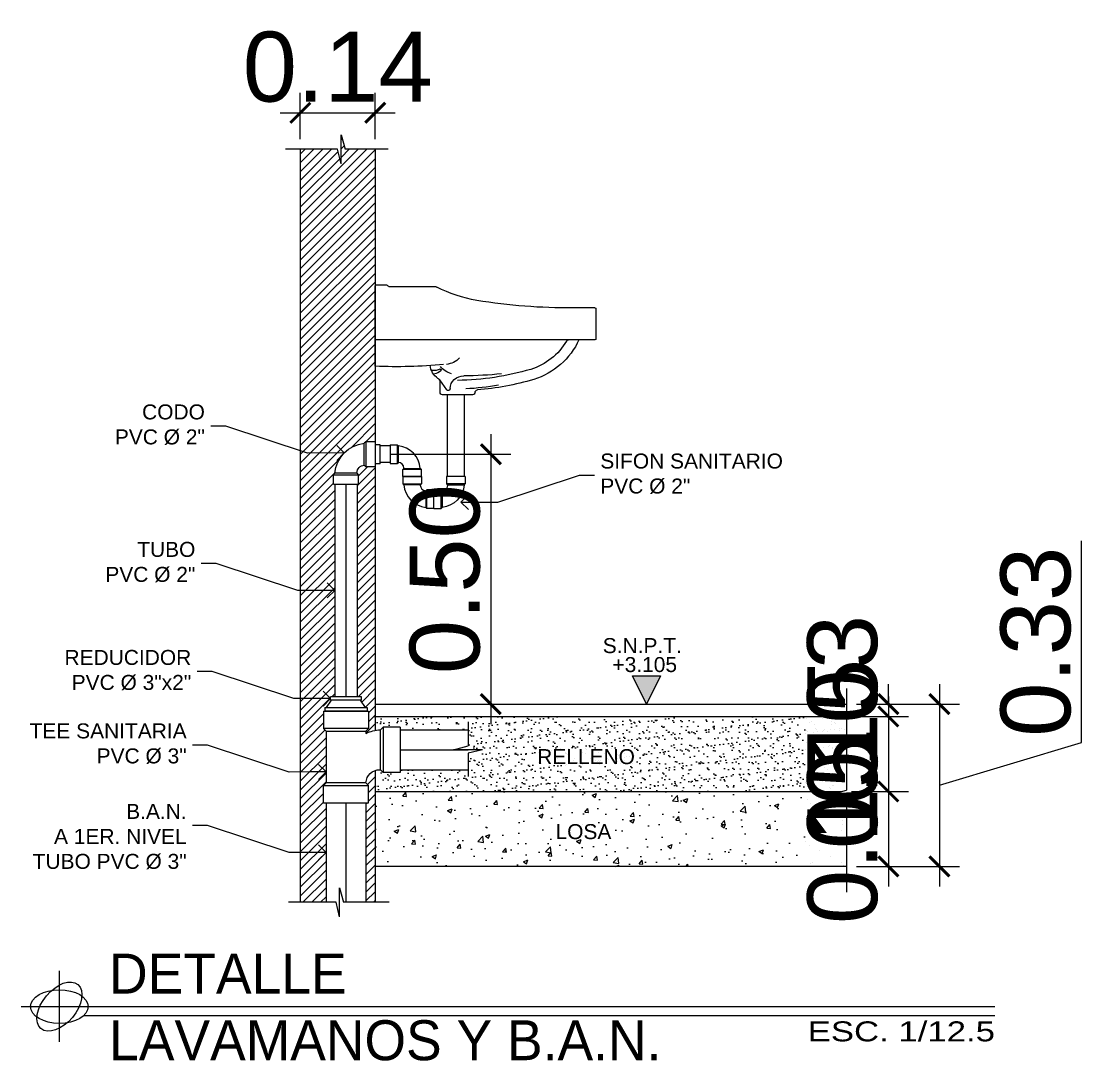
# Model space of a CAD drawing. Header units: inches. Extents: x -370 to 18, y -197 to 199.
# Drawn here: x -241.882 to -239.759, y -74.789 to -72.708 of the extents above; entities that cross this region are included whole.
import ezdxf

# ---------------------------------------------------------------- set-up
doc = ezdxf.new("R2010")
doc.units = ezdxf.units.IN
doc.header["$MEASUREMENT"] = 0
doc.header["$PDMODE"] = 34
doc.header["$PDSIZE"] = 0.2
doc.layers.add('A00-Titulo', color=1, linetype='Continuous')
doc.layers.add('DRENAJE', color=1, linetype='Continuous')
doc.styles.add('ARIAL', font='arial.ttf', dxfattribs={"height": 0.14})
doc.styles.add('Txt-01', font='ERASBD.TTF')
doc.styles.add('Txt-02', font='ERASLGHT.TTF')
doc.dimstyles.new('Copy of E100D', dxfattribs={"dimtxt": 0.03, "dimasz": 0.03, "dimexe": 0.05, "dimexo": 0.02, "dimgap": 0, "dimtad": 0, "dimzin": 0, "dimdsep": 46, "dimtxsty": 'ARIAL', "dimblk": 'ARCHTICK', "dimcen": 0.1, "dimclrd": 1, "dimclre": 1, "dimclrt": 2, "dimaunit": 1, "dimadec": 5, "dimazin": 0, "dimtfac": 1, "dimtix": 1, "dimtmove": 1, "dimatfit": 3, "dimldrblk": 'OPEN90', "dimfxl": 0.25, "dimtvp": 1, "dimtolj": 1, "dimtzin": 0, "dimarcsym": 0})
doc.dimstyles.new('COTA-20', dxfattribs={"dimscale": 0.02, "dimtxt": 1, "dimasz": 2, "dimexe": 2, "dimexo": 1, "dimgap": 1, "dimtad": 1, "dimzin": 1, "dimdsep": 46, "dimtxsty": 'ARIAL', "dimblk": 'ARCHTICK', "dimcen": 2, "dimdle": 2, "dimclrd": 2, "dimclre": 1, "dimclrt": 2, "dimaunit": 1, "dimadec": 0, "dimazin": 0, "dimtfac": 1, "dimtofl": 0, "dimtmove": 1, "dimatfit": 3, "dimfxl": 1, "dimtvp": 1, "dimtolj": 1, "dimtzin": 1, "dimarcsym": 0})
pattern_1 = [(45, (-238.891835, -85.356308), (-0.008838835, 0.008838835), [])]

# ---------------------------------------------------------------- blocks, each defined once
blk = doc.blocks.new('Lav_EmbajadorE')
at = {"color": 2, "linetype": 'Continuous', "ltscale": 20}
for p, q in [((-0.0771, 0.8356), (-0.1675, 0.8356)), ((-0.0525, 0.8386), (-0.0725, 0.8386)), ((-0.05, 0.6756), (-0.05, 0.8361)), ((-0.492, 0.7906), (-0.492, 0.7306)), ((-0.49, 0.7926), (-0.446, 0.7926)), ((-0.49, 0.7286), (-0.05, 0.7286)), ((-0.18, 0.6236), (-0.18, 0.643)), ((-0.245, 0.6186), (-0.185, 0.6186))]:
    blk.add_line(p, q, dxfattribs=at)
at = {"color": 1, "linetype": 'Continuous', "ltscale": 20}
blk.add_line((-0.1785, 0.6482), (-0.1928, 0.6286), dxfattribs=at)
at = {"color": 2, "linetype": 'Continuous', "ltscale": 20}
blk.add_lwpolyline([(-0.458, 0.7286, 0.211357), (-0.3675, 0.6492, 0.050869), (-0.2545, 0.6282, 0.038888)], format="xyb", dxfattribs=at)
for centre, radius, start, end in [((-0.3022, 1.0862), 0.2831, 279.8957, 297.1117), ((-0.1675, 0.8231), 0.0125, 90, 117.1117), ((-0.0771, 0.8381), 0.0025, 270, 336.4218), ((-0.0725, 0.8361), 0.0025, 90, 156.4218), ((-0.0525, 0.8361), 0.0025, 0, 90), ((-0.4363, 1.9297), 1.1372, 269.5104, 279.246), ((-0.49, 0.7906), 0.002, 90, 180), ((-0.49, 0.7306), 0.002, 180, 270), ((-0.4373, 0.7236), 0.005, 30.6286, 90), ((-0.3231, 0.7912), 0.1278, 210.6286, 252.5619), ((-0.1888, 0.721), 0.0417, 223.5597, 264.769), ((-0.2077, 1.1923), 0.545, 253.6269, 269.2289), ((-0.0925, 1.7038), 1.0291, 264.7313, 272.3674), ((-0.1803, 0.6679), 0.002, 64.9783, 233.4857), ((-0.1649, 0.6869), 0.0264, 231.123, 262.2077), ((-0.1664, 0.6978), 0.031, 244.9783, 273.8538), ((-0.1974, 0.682), 0.0377, 305.1361, 353.4541), ((-0.17, 0.643), 0.01, 125.1361, 180), ((-0.255, 0.6232), 0.005, 2.2998, 84.6763), ((-0.245, 0.6236), 0.005, 182.2998, 270), ((-0.185, 0.6236), 0.005, 270, 0)]:
    blk.add_arc(centre, radius, start, end, dxfattribs=at)
at = {"color": 1, "linetype": 'Continuous', "ltscale": 20}
for centre, radius, start, end in [((-0.2189, 1.5361), 0.8798, 264.5076, 269.4432), ((-0.2133, 0.7004), 0.0412, 285.0995, 322.6877), ((-0.199, 1.2251), 0.5957, 260.5438, 266.8706), ((-0.2264, 0.6299), 0.0264, 2.0752, 92.185), ((-0.1961, 0.631), 0.004, 182.0752, 323.8658)]:
    blk.add_arc(centre, radius, start, end, dxfattribs=at)
blk = doc.blocks.new('asd')
at = {"layer": 'DRENAJE', "color": 2}
for p, q in [((-0.0335, 0.0755), (-0.0335, 0.0255)), ((-0.0335, 0.0755), (-0.0145, 0.0755)), ((-0.0145, 0.0755), (-0.0115, 0.0726)), ((-0.0335, 0.0255), (-0.0145, 0.0255)), ((-0.0145, 0.0255), (-0.0115, 0.0285)), ((0, 0.0095), (0.0029, 0.0125)), ((0, -0.0095), (0, 0.0095)), ((0.0029, 0.0133), (0.0029, 0.0125)), ((0.05, 0.0095), (0.0471, 0.0125)), ((0.05, -0.0095), (0.05, 0.0095)), ((0.05, -0.0095), (0, -0.0095))]:
    blk.add_line(p, q, dxfattribs=at)
at = {"layer": 'DRENAJE', "color": 1}
for p, q in [((-0.0145, 0.0755), (-0.0145, 0.0255)), ((-0.0115, 0.0285), (-0.0115, 0.0726)), ((0.05, 0.0095), (0, 0.0095)), ((0.0029, 0.0125), (0.0471, 0.0125))]:
    blk.add_line(p, q, dxfattribs=at)
at = {"layer": 'DRENAJE', "color": 2}
for centre, radius, start, end in [((-0.0188, 0.0069), 0.0661, 4.9139, 83.6078), ((-0.0122, 0.0133), 0.0152, 359.7981, 87.1259)]:
    blk.add_arc(centre, radius, start, end, dxfattribs=at)
blk = doc.blocks.new('_ArchTick')
at = {"color": 0, "linetype": 'ByBlock', "const_width": 0.15}
blk.add_lwpolyline([(-0.5, -0.5), (0.5, 0.5)], dxfattribs=at)
blk = doc.blocks.new('*D669')
at = {"color": 2, "lineweight": -2, "transparency": 16777216}
blk.add_line((-240.9419, -73.5346), (-240.9419, -74.1146), dxfattribs=at)
at = {"color": 1, "lineweight": -2, "transparency": 16777216}
for p, q in [((-241.1433, -73.5746), (-240.9019, -73.5746)), ((-240.9711, -74.0746), (-240.9019, -74.0746))]:
    blk.add_line(p, q, dxfattribs=at)
at = {"layer": 'DEFPOINTS', "color": 0, "transparency": 16777216}
for p in [(-241.1633, -73.5746), (-240.9911, -74.0746), (-240.9419, -74.0746)]:
    blk.add_point(p, dxfattribs=at)
at = {"color": 2, "lineweight": -2, "transparency": 16777216, "xscale": 0.04, "yscale": 0.04, "zscale": 0.04}
for p, rotation in [((-240.9419, -73.5746), 90), ((-240.9419, -74.0746), 270)]:
    blk.add_blockref('_ArchTick', p, dxfattribs=dict(at, rotation=rotation))
at = {"color": 2, "transparency": 16777216, "insert": (-241.0334, -73.8246), "char_height": 0.14, "attachment_point": 5, "rotation": 90, "style": 'ARIAL'}
blk.add_mtext('\\A1;0.50', dxfattribs=at)
blk = doc.blocks.new('R3A2DP')
at = {"color": 2}
for p, q in [((-0.0433, 0.008), (-0.0317, 0.024)), ((0.034, 0.032), (-0.034, 0.032)), ((0.034, 0.024), (-0.034, 0.024)), ((0.0433, 0.008), (0.0317, 0.024)), ((-0.0467, 0.008), (0.0467, 0.008))]:
    blk.add_line(p, q, dxfattribs=at)
at = {"layer": 'DRENAJE', "color": 2}
for p, q in [((-0.034, 0.024), (-0.034, 0.032)), ((0.034, 0.024), (0.034, 0.032)), ((-0.0467, 0.008), (-0.0467, 0)), ((0.0467, 0), (-0.0467, 0)), ((0.0467, 0.008), (0.0467, 0))]:
    blk.add_line(p, q, dxfattribs=at)
blk = doc.blocks.new('3003tedap')
at = {"layer": 'DRENAJE', "color": 2}
for p, q in [((0.05, 0.0851), (-0.05, 0.0851)), ((-0.05, 0.0851), (-0.05, 0.0471)), ((0.05, 0.0851), (0.05, 0.0471)), ((-0.12, 0.05), (-0.12, -0.05)), ((-0.12, 0.05), (-0.082, 0.05)), ((-0.082, 0.05), (-0.076, 0.0441)), ((-0.05, 0.0471), (-0.0441, 0.041)), ((0.05, 0.0471), (0.0441, 0.041)), ((-0.0441, 0.041), (-0.0441, 0.036)), ((0.0441, 0.041), (0.0441, -0.0729)), ((-0.082, -0.05), (-0.076, -0.0441)), ((-0.0745, -0.0441), (-0.076, -0.0441)), ((-0.12, -0.05), (-0.082, -0.05)), ((-0.05, -0.079), (-0.0441, -0.0729)), ((-0.05, -0.1169), (-0.05, -0.079)), ((0.05, -0.079), (0.0441, -0.0729)), ((0.05, -0.1169), (0.05, -0.079)), ((0.05, -0.1169), (-0.05, -0.1169))]:
    blk.add_line(p, q, dxfattribs=at)
at = {"layer": 'DRENAJE', "color": 1}
for p, q in [((-0.082, 0.05), (-0.082, -0.05)), ((-0.05, 0.0471), (0.05, 0.0471)), ((-0.076, -0.0441), (-0.076, 0.0441)), ((0.0441, 0.041), (-0.0441, 0.041)), ((0.05, -0.079), (-0.05, -0.079)), ((-0.0441, -0.0729), (0.0441, -0.0729))]:
    blk.add_line(p, q, dxfattribs=at)
at = {"layer": 'DRENAJE', "color": 2}
for centre, radius, start, end in [((-0.0798, -0.0378), 0.082, 64.1694, 87.2854), ((-0.0744, -0.0744), 0.0303, 2.8741, 90.2019)]:
    blk.add_arc(centre, radius, start, end, dxfattribs=at)
blk = doc.blocks.new('_Open90')
at = {"color": 0, "linetype": 'ByBlock', "lineweight": -2}
for p, q in [((0, 0), (-1, 0)), ((-0.5, 0.5), (0, 0)), ((0, 0), (-0.5, -0.5))]:
    blk.add_line(p, q, dxfattribs=at)
blk = doc.blocks.new('*D670')
at = {"color": 2, "lineweight": -2, "transparency": 16777216}
blk.add_line((-240.146, -74.2096), (-240.146, -74.4396), dxfattribs=at)
at = {"color": 1, "lineweight": -2, "transparency": 16777216}
for p, q in [((-240.2196, -74.2496), (-240.106, -74.2496)), ((-240.2096, -74.3996), (-240.106, -74.3996))]:
    blk.add_line(p, q, dxfattribs=at)
at = {"layer": 'DEFPOINTS', "color": 0, "transparency": 16777216}
for p in [(-240.2396, -74.2496), (-240.2296, -74.3996), (-240.146, -74.3996)]:
    blk.add_point(p, dxfattribs=at)
at = {"color": 2, "lineweight": -2, "transparency": 16777216, "xscale": 0.04, "yscale": 0.04, "zscale": 0.04}
for p, rotation in [((-240.146, -74.2496), 90), ((-240.146, -74.3996), 270)]:
    blk.add_blockref('_ArchTick', p, dxfattribs=dict(at, rotation=rotation))
at = {"color": 2, "transparency": 16777216, "insert": (-240.2374, -74.3246), "char_height": 0.14, "attachment_point": 5, "rotation": 90, "style": 'ARIAL'}
blk.add_mtext('\\A1;0.15', dxfattribs=at)
blk = doc.blocks.new('*D671')
at = {"color": 2, "lineweight": -2, "transparency": 16777216}
for p, q in [((-239.7591, -74.1517), (-239.7591, -73.748)), ((-240.0437, -74.0346), (-240.0437, -74.4396)), ((-240.0437, -74.2371), (-239.7591, -74.1517))]:
    blk.add_line(p, q, dxfattribs=at)
at = {"color": 1, "lineweight": -2, "transparency": 16777216}
for p, q in [((-240.2096, -74.0746), (-240.0037, -74.0746)), ((-240.2096, -74.3996), (-240.0037, -74.3996))]:
    blk.add_line(p, q, dxfattribs=at)
at = {"layer": 'DEFPOINTS', "color": 0, "transparency": 16777216}
for p in [(-240.2296, -74.0746), (-240.2296, -74.3996), (-240.0437, -74.3996)]:
    blk.add_point(p, dxfattribs=at)
at = {"color": 2, "lineweight": -2, "transparency": 16777216, "xscale": 0.04, "yscale": 0.04, "zscale": 0.04}
for p, rotation in [((-240.0437, -74.0746), 90), ((-240.0437, -74.3996), 270)]:
    blk.add_blockref('_ArchTick', p, dxfattribs=dict(at, rotation=rotation))
at = {"color": 2, "transparency": 16777216, "insert": (-239.8506, -73.9499), "char_height": 0.14, "attachment_point": 5, "rotation": 90, "style": 'ARIAL'}
blk.add_mtext('\\A1;0.33', dxfattribs=at)
blk = doc.blocks.new('*D672')
at = {"color": 2, "lineweight": -2, "transparency": 16777216}
blk.add_line((-240.146, -74.0596), (-240.146, -74.2896), dxfattribs=at)
at = {"color": 1, "lineweight": -2, "transparency": 16777216}
for p, q in [((-240.2096, -74.0996), (-240.106, -74.0996)), ((-240.2196, -74.2496), (-240.106, -74.2496))]:
    blk.add_line(p, q, dxfattribs=at)
at = {"layer": 'DEFPOINTS', "color": 0, "transparency": 16777216}
for p in [(-240.2296, -74.0996), (-240.2396, -74.2496), (-240.146, -74.2496)]:
    blk.add_point(p, dxfattribs=at)
at = {"color": 2, "lineweight": -2, "transparency": 16777216, "xscale": 0.04, "yscale": 0.04, "zscale": 0.04}
for p, rotation in [((-240.146, -74.0996), 90), ((-240.146, -74.2496), 270)]:
    blk.add_blockref('_ArchTick', p, dxfattribs=dict(at, rotation=rotation))
at = {"color": 2, "transparency": 16777216, "insert": (-240.2374, -74.1746), "char_height": 0.14, "attachment_point": 5, "rotation": 90, "style": 'ARIAL'}
blk.add_mtext('\\A1;0.15', dxfattribs=at)
blk = doc.blocks.new('*D673')
at = {"color": 2, "lineweight": -2, "transparency": 16777216}
for p, q in [((-240.146, -74.0746), (-240.146, -74.0346)), ((-240.146, -74.0996), (-240.146, -74.1396))]:
    blk.add_line(p, q, dxfattribs=at)
at = {"color": 1, "lineweight": -2, "transparency": 16777216}
for p, q in [((-240.2096, -74.0746), (-240.106, -74.0746)), ((-240.2096, -74.0996), (-240.106, -74.0996))]:
    blk.add_line(p, q, dxfattribs=at)
at = {"layer": 'DEFPOINTS', "color": 0, "transparency": 16777216}
for p in [(-240.2296, -74.0746), (-240.2296, -74.0996), (-240.146, -74.0996)]:
    blk.add_point(p, dxfattribs=at)
at = {"color": 2, "lineweight": -2, "transparency": 16777216, "xscale": 0.04, "yscale": 0.04, "zscale": 0.04}
for p, rotation in [((-240.146, -74.0746), 270), ((-240.146, -74.0996), 90)]:
    blk.add_blockref('_ArchTick', p, dxfattribs=dict(at, rotation=rotation))
at = {"color": 2, "transparency": 16777216, "insert": (-240.2375, -74.0865), "char_height": 0.14, "attachment_point": 5, "rotation": 90, "style": 'ARIAL'}
blk.add_mtext('\\A1;0.03', dxfattribs=at)
blk = doc.blocks.new('*D674')
at = {"color": 1, "lineweight": -2, "transparency": 16777216}
for p, q in [((-241.3233, -72.9442), (-241.3233, -72.8513)), ((-241.1733, -72.9442), (-241.1733, -72.8513))]:
    blk.add_line(p, q, dxfattribs=at)
at = {"color": 2, "lineweight": -2, "transparency": 16777216}
blk.add_line((-241.3633, -72.8913), (-241.1333, -72.8913), dxfattribs=at)
at = {"layer": 'DEFPOINTS', "color": 0, "transparency": 16777216}
for p in [(-241.1733, -72.8913), (-241.3233, -72.9642), (-241.1733, -72.9642)]:
    blk.add_point(p, dxfattribs=at)
at = {"color": 2, "lineweight": -2, "transparency": 16777216, "xscale": 0.04, "yscale": 0.04, "zscale": 0.04, "rotation": 180}
blk.add_blockref('_ArchTick', (-241.3233, -72.8913), dxfattribs=at)
at = {"color": 2, "lineweight": -2, "transparency": 16777216, "xscale": 0.04, "yscale": 0.04, "zscale": 0.04}
blk.add_blockref('_ArchTick', (-241.1733, -72.8913), dxfattribs=at)
at = {"color": 2, "transparency": 16777216, "insert": (-241.2483, -72.7998), "char_height": 0.14, "attachment_point": 5, "style": 'ARIAL'}
blk.add_mtext('\\A1;0.14', dxfattribs=at)

msp = doc.modelspace()

# ---------------------------------------------------------------- hatches: boundary and pattern name
h = msp.add_hatch()
h.set_pattern_fill('_USER', color=16, scale=0.0125, angle=45, style=0, pattern_type=0)
h.set_pattern_definition(pattern_1)
h.paths.add_polyline_path([(-241.17335, -72.96421), (-241.23372, -72.96421), (-241.24179, -72.93512), (-241.24179, -72.99329), (-241.24877, -72.96421), (-241.32335, -72.96421), (-241.32335, -74.4712), (-241.27182, -74.4712), (-241.27182, -74.27201), (-241.27715, -74.27201), (-241.27715, -74.23759), (-241.27182, -74.23208), (-241.27182, -74.12879), (-241.27715, -74.12328), (-241.27715, -74.08886), (-241.27413, -74.08886), (-241.27413, -74.08161), (-241.2711, -74.08161), (-241.26059, -74.0671), (-241.26264, -74.0671), (-241.26264, -74.05985), (-241.2544, -74.05985), (-241.2544, -73.63457), (-241.25682, -73.63457), (-241.25682, -73.61559), (-241.25387, -73.61255, -0.35753), (-241.19537, -73.55251), (-241.19232, -73.54957), (-241.17335, -73.54957)])
h = msp.add_hatch()
h.set_pattern_fill('_USER', color=16, scale=0.0125, angle=45, style=0, pattern_type=0)
h.set_pattern_definition(pattern_1)
h.paths.add_polyline_path([(-241.17335, -73.59957), (-241.19232, -73.59957), (-241.19537, -73.59663, 0.4152083), (-241.20974, -73.61257), (-241.20682, -73.61559), (-241.20682, -73.63457), (-241.20923, -73.63457), (-241.20923, -73.68057), (-241.20923, -74.05985), (-241.20099, -74.05985), (-241.20099, -74.0671), (-241.20304, -74.0671), (-241.19253, -74.08161), (-241.1895, -74.08161), (-241.1895, -74.08886), (-241.18648, -74.08886), (-241.18648, -74.12328), (-241.19182, -74.12879), (-241.19182, -74.13333, -0.0657123), (-241.17335, -74.12721)])
msp.add_hatch(color=1).paths.add_polyline_path([(-240.65853, -74.01832), (-240.60228, -74.01832), (-240.6304, -74.07457)])
h = msp.add_hatch()
h.set_pattern_fill('AR-SAND', color=10, scale=0.0005)
h.set_pattern_definition([(37.5, (-238.891835, -85.356308), (-0.000800016, 0.024470662), [0, -0.019304, 0, -0.02159, 0, -0.0206375]), (7.5, (-238.891835, -85.356308), (0.02247616, 0.035841255), [0, -0.010414, 0, -0.017399, 0, -0.0066675]), (327.5, (-238.907456, -85.356308), (0.03954962, 7.186e-05), [0, -0.00635, 0, -0.02286, 0, -0.029845]), (317.5, (-238.907456, -85.356308), (0.03817782, 0.01114647), [0, -0.003175, 0, -0.014986, 0, -0.017145])])
h.paths.add_polyline_path([(-241.17335, -74.09957), (-241.17335, -74.12721, -0.0352591), (-241.16295, -74.12598), (-241.15743, -74.12065), (-241.12302, -74.12065), (-241.12302, -74.12598), (-240.98752, -74.12598), (-240.98752, -74.15791), (-241.0166, -74.16598), (-240.95843, -74.16598), (-240.98752, -74.17296), (-240.98752, -74.20598), (-241.12302, -74.20598), (-241.12302, -74.21131), (-241.15743, -74.21131), (-241.16291, -74.20602, 0.0968245), (-241.17335, -74.20749), (-241.17335, -74.24957), (-240.23962, -74.24957), (-240.2296, -74.24678), (-240.2296, -74.09957)])
h.paths.add_polyline_path([(-240.85474, -74.21336), (-240.64884, -74.21336), (-240.64884, -74.14744), (-240.85474, -74.14744)], flags=24)
h = msp.add_hatch()
h.set_pattern_fill('_USER', color=16, scale=0.0125, angle=45, style=0, pattern_type=0)
h.set_pattern_definition(pattern_1)
h.paths.add_polyline_path([(-241.17335, -74.20749, 0.3060787), (-241.19182, -74.23208), (-241.18648, -74.23759), (-241.18648, -74.27201), (-241.19182, -74.27201), (-241.19182, -74.4712), (-241.17335, -74.4712)])
h = msp.add_hatch()
h.set_pattern_fill('AR-CONC', color=10, scale=0.0005)
h.set_pattern_definition([(50, (-238.891835, -85.35631), (0.09109233, -0.00796954), [0.009525, -0.104775]), (355, (-238.89184, -85.35631), (-0.0176217, 0.0955284), [0.00762, -0.0838203]), (100.45144, (-238.88424, -85.35697), (0.0734706, 0.0875589), [0.008095, -0.0890451]), (46.1842, (-238.89184, -85.33091), (0.1355395, -0.0210212), [0.0142875, -0.1571625]), (96.6356, (-238.88054, -85.33266), (0.118702, 0.123713), [0.0121425, -0.1335678]), (351.1842, (-238.89184, -85.33091), (0.118702, 0.123713), [0.01143, -0.1257299]), (21, (-238.879135, -85.33726), (0.0758072, -0.0511326), [0.009525, -0.104775]), (326, (-238.87914, -85.33726), (0.030901, 0.092094), [0.00762, -0.08382]), (71.45144, (-238.87282, -85.34152), (0.1067082, 0.0409614), [0.008095, -0.089045]), (37.5, (-238.891835, -85.356308), (0.0015443, 0.04227752), [0, -0.082804, 0, -0.08509, 0, -0.0841375]), (7.5, (-238.891835, -85.35631), (0.03340983, 0.05009029), [0, -0.048514, 0, -0.080899, 0, -0.0320675]), (327.5, (-238.920156, -85.356308), (0.0677953, -0.00286437), [0, -0.03175, 0, -0.09906, 0, -0.131445]), (317.5, (-238.932856, -85.35631), (0.0740646, 0.01271325), [0, -0.041275, 0, -0.065786, 0, -0.093345])])
h.paths.add_polyline_path([(-240.2296, -74.26184), (-240.20051, -74.25486), (-240.25868, -74.25486), (-240.23962, -74.24957), (-241.17335, -74.24957), (-241.17335, -74.39957), (-240.2296, -74.39957)])

# ---------------------------------------------------------------- linework, layer by layer
at = {"color": 2}
for p, q in [((-241.24179, -72.99329), (-241.24179, -72.93512)), ((-241.24179, -72.93512), (-241.23372, -72.96421)), ((-241.24877, -72.96421), (-241.35288, -72.96421)), ((-241.24179, -72.99329), (-241.24877, -72.96421)), ((-241.14736, -72.96421), (-241.23372, -72.96421)), ((-241.02891, -73.6194), (-241.02891, -73.45557)), ((-240.99471, -73.6194), (-240.99471, -73.45557)), ((-241.14337, -73.55801), (-241.16323, -73.55801)), ((-241.14337, -73.59098), (-241.16323, -73.59098)), ((-241.2544, -73.63457), (-241.2544, -74.05985)), ((-241.20923, -73.63457), (-241.20923, -73.68057)), ((-241.20923, -73.68057), (-241.20923, -74.05985)), ((-240.2296, -74.04315), (-240.2296, -74.24678)), ((-240.98752, -74.11044), (-240.98752, -74.15791)), ((-241.12302, -74.12598), (-240.98752, -74.12598)), ((-241.0166, -74.16598), (-240.98752, -74.15791)), ((-240.95843, -74.16598), (-241.0166, -74.16598)), ((-240.95843, -74.16598), (-240.98752, -74.17296)), ((-240.98752, -74.17296), (-240.98752, -74.21933)), ((-241.12302, -74.20598), (-240.98752, -74.20598)), ((-240.25868, -74.25486), (-240.2296, -74.24678)), ((-240.20051, -74.25486), (-240.25868, -74.25486)), ((-240.20051, -74.25486), (-240.2296, -74.26184)), ((-240.2296, -74.26184), (-240.2296, -74.45086)), ((-241.27182, -74.27201), (-241.27182, -74.4712)), ((-241.19182, -74.27201), (-241.19182, -74.4712)), ((-241.24473, -74.50028), (-241.24473, -74.44212)), ((-241.24473, -74.44212), (-241.23666, -74.4712)), ((-241.25172, -74.4712), (-241.34683, -74.4712)), ((-241.24473, -74.50028), (-241.25172, -74.4712)), ((-241.14559, -74.4712), (-241.23666, -74.4712))]:
    msp.add_line(p, q, dxfattribs=at)
at = {"color": 3}
for p, q in [((-241.32335, -72.96421), (-241.32335, -74.4712)), ((-241.17335, -72.96421), (-241.17335, -74.12721)), ((-241.16323, -73.55565), (-241.17335, -73.55565)), ((-241.16323, -73.59348), (-241.16323, -73.55565)), ((-241.16323, -73.59348), (-241.17335, -73.59348)), ((-241.17335, -74.09957), (-240.2296, -74.09957)), ((-241.17335, -74.20749), (-241.17335, -74.4712)), ((-241.17335, -74.24957), (-240.23962, -74.24957)), ((-240.2296, -74.39957), (-241.17335, -74.39957))]:
    msp.add_line(p, q, dxfattribs=at)
at = {"color": 1}
for p, q in [((-241.23182, -73.63457), (-241.23182, -74.05985)), ((-240.6304, -74.07457), (-240.65853, -74.01832)), ((-240.65853, -74.01832), (-240.60228, -74.01832)), ((-240.60228, -74.01832), (-240.6304, -74.07457)), ((-241.12302, -74.16598), (-240.98752, -74.16598)), ((-241.23182, -74.27201), (-241.23182, -74.4712))]:
    msp.add_line(p, q, dxfattribs=at)
at = {"layer": 'A00-Titulo'}
msp.add_line((-241.17335, -74.07457), (-240.2296, -74.07457), dxfattribs=at)
at = {"layer": 'A00-Titulo', "ltscale": 0.1}
for p, q in [((-241.8055, -74.75091), (-241.8055, -74.60853)), ((-241.88199, -74.68011), (-239.93318, -74.68011)), ((-241.75681, -74.69819), (-239.93318, -74.69819))]:
    msp.add_line(p, q, dxfattribs=at)
for major_axis in [(0.03699, 0.04414), (0.05759, 0)]:
    msp.add_ellipse((-241.8055, -74.68011), major_axis=major_axis, ratio=0.5875007, dxfattribs=at)

# ---------------------------------------------------------------- block references
at = {"xscale": -1}
for name, p in [('Lav_EmbajadorE', (-241.22335, -74.07414)), ('asd', (-241.20682, -73.62508))]:
    msp.add_blockref(name, p, dxfattribs=at)
at = {"xscale": 0.75, "yscale": 0.75, "zscale": 0.75}
msp.add_blockref('asd', (-241.11827, -73.61228), dxfattribs=at)
at = {"yscale": 0.75, "zscale": 0.75, "rotation": 180}
for p, xscale in [((-241.08077, -73.62652), 0.75), ((-241.03056, -73.62652), -0.75)]:
    msp.add_blockref('asd', p, dxfattribs=dict(at, xscale=xscale))
at = {"layer": 'DRENAJE', "color": 2, "yscale": 0.9066666666666899}
for name, p, xscale, zscale in [('R3A2DP', (-241.23182, -74.08886), 0.9066666666666899, 0.9066666666666899), ('3003tedap', (-241.23182, -74.16598), -0.9066666666666899, 0.9066666666666762)]:
    msp.add_blockref(name, p, dxfattribs=dict(at, xscale=xscale, zscale=zscale))

# ---------------------------------------------------------------- texts
at = {"color": 2, "char_height": 0.03, "width": 0.368238, "style": 'ARIAL'}
for s, insert, attachment_point in [('CODO\\PPVC {\\A1;%%C} 2"', (-241.5143, -73.47488), 3), ('SIFON SANITARIO \\PPVC {\\A1;%%C} 2"', (-240.72267, -73.57317), 1), ('TUBO\\PPVC {\\A1;%%C} 2"', (-241.53335, -73.75002), 3), ('REDUCIDOR\\PPVC {\\A1;%%C} 3"x2"', (-241.54159, -73.96629), 3), ('TEE SANITARIA\\PPVC {\\A1;%%C} 3"', (-241.55076, -74.11332), 3), ('B.A.N.\\PA 1ER. NIVEL \\PTUBO PVC {\\A1;%%C} 3"', (-241.55076, -74.27442), 3)]:
    msp.add_mtext(s, dxfattribs=dict(at, insert=insert, attachment_point=attachment_point))
at = {"color": 1, "char_height": 0.03, "attachment_point": 5, "style": 'ARIAL'}
for s, insert in [('S.N.P.T.', (-240.6386, -73.95781)), ('+3.105', (-240.63375, -73.99575)), ('RELLENO', (-240.75124, -74.18005)), ('LOSA', (-240.75645, -74.33015))]:
    msp.add_mtext(s, dxfattribs=dict(at, insert=insert))
at = {"layer": 'A00-Titulo', "ltscale": 0.1}
for s, insert, char_height, width, attachment_point, style in [('DETALLE \\PLAVAMANOS Y B.A.N.', (-241.70608, -74.57408), 0.08, 2.0444766, 1, 'Txt-01'), ('{\\W1.3;ESC. 1/12.5}', (-239.93255, -74.70969), 0.04, 0.7967552, 3, 'Txt-02')]:
    msp.add_mtext(s, dxfattribs=dict(at, insert=insert, char_height=char_height, width=width, attachment_point=attachment_point, style=style))

# ---------------------------------------------------------------- dimensions: what is measured, and where the dimension line sits
at = {"color": 2}
dim = msp.add_linear_dim(base=(-241.17335, -72.89126), p1=(-241.32335, -72.96421), p2=(-241.17335, -72.96421), angle=180, text='0.14', dimstyle='COTA-20', dxfattribs=at)
dim.commit()
dim.dimension.update_dxf_attribs({"geometry": '*D674', "text_midpoint": (-241.24835, -72.89126), "dimtype": 160})
for base, p1, p2, picture, middle in [((-240.94189, -74.07457), (-241.16335, -73.57457), (-240.99109, -74.07457), '*D669', (-241.03337, -73.82457)), ((-240.0437057981, -74.3995663282), (-240.2295965775, -74.0745663282), (-240.2295965775, -74.3995663282), '*D671', (-239.8506498636, -74.1316911577))]:
    dim = msp.add_linear_dim(base=base, p1=p1, p2=p2, angle=90, dimstyle='COTA-20', dxfattribs=at)
    dim.commit()
    dim.dimension.update_dxf_attribs({"geometry": picture, "text_midpoint": middle})
for base, p1, p2, picture, middle in [((-240.1459556579, -74.0995663282), (-240.2295965775, -74.0745663282), (-240.2296482875, -74.0995663282), '*D673', (-240.1459556579, -74.0865451986)), ((-240.14596, -74.24957), (-240.22965, -74.09957), (-240.23962, -74.24957), '*D672', (-240.14596, -74.17457)), ((-240.14596, -74.39957), (-240.23962, -74.24957), (-240.2296, -74.39957), '*D670', (-240.14596, -74.32457))]:
    dim = msp.add_linear_dim(base=base, p1=p1, p2=p2, angle=90, dimstyle='COTA-20', dxfattribs=at)
    dim.commit()
    dim.dimension.update_dxf_attribs({"geometry": picture, "text_midpoint": middle, "dimtype": 160})

# ---------------------------------------------------------------- leaders
at = {"color": 2, "annotation_type": 0, "has_hookline": 1}
for points, hookline_direction, text_width in [([(-241.23521, -73.57207), (-241.30893, -73.57223), (-241.47252, -73.5183), (-241.50252, -73.5183)], 1, 0.17505), ([(-241.00175, -73.67036), (-240.92804, -73.67052), (-240.76445, -73.61659), (-240.73445, -73.61659)], 0, 0.36182), ([(-241.25426, -73.84721), (-241.32798, -73.84737), (-241.49157, -73.79344), (-241.52157, -73.79344)], 1, 0.17505), ([(-241.2625, -74.06347), (-241.33622, -74.06363), (-241.49981, -74.00971), (-241.52981, -74.00971)], 1, 0.24997), ([(-241.27168, -74.2105), (-241.34539, -74.21066), (-241.50898, -74.15674), (-241.53898, -74.15674)], 1, 0.31347), ([(-241.27168, -74.3716), (-241.34539, -74.37176), (-241.50898, -74.31784), (-241.53898, -74.31784)], 1, 0.30536)]:
    msp.add_leader(points, dimstyle='Copy of E100D', override={"dimgap": 0, "dimtad": 0}, dxfattribs=dict(at, hookline_direction=hookline_direction, text_width=text_width))

doc.saveas('drawing.dxf')
